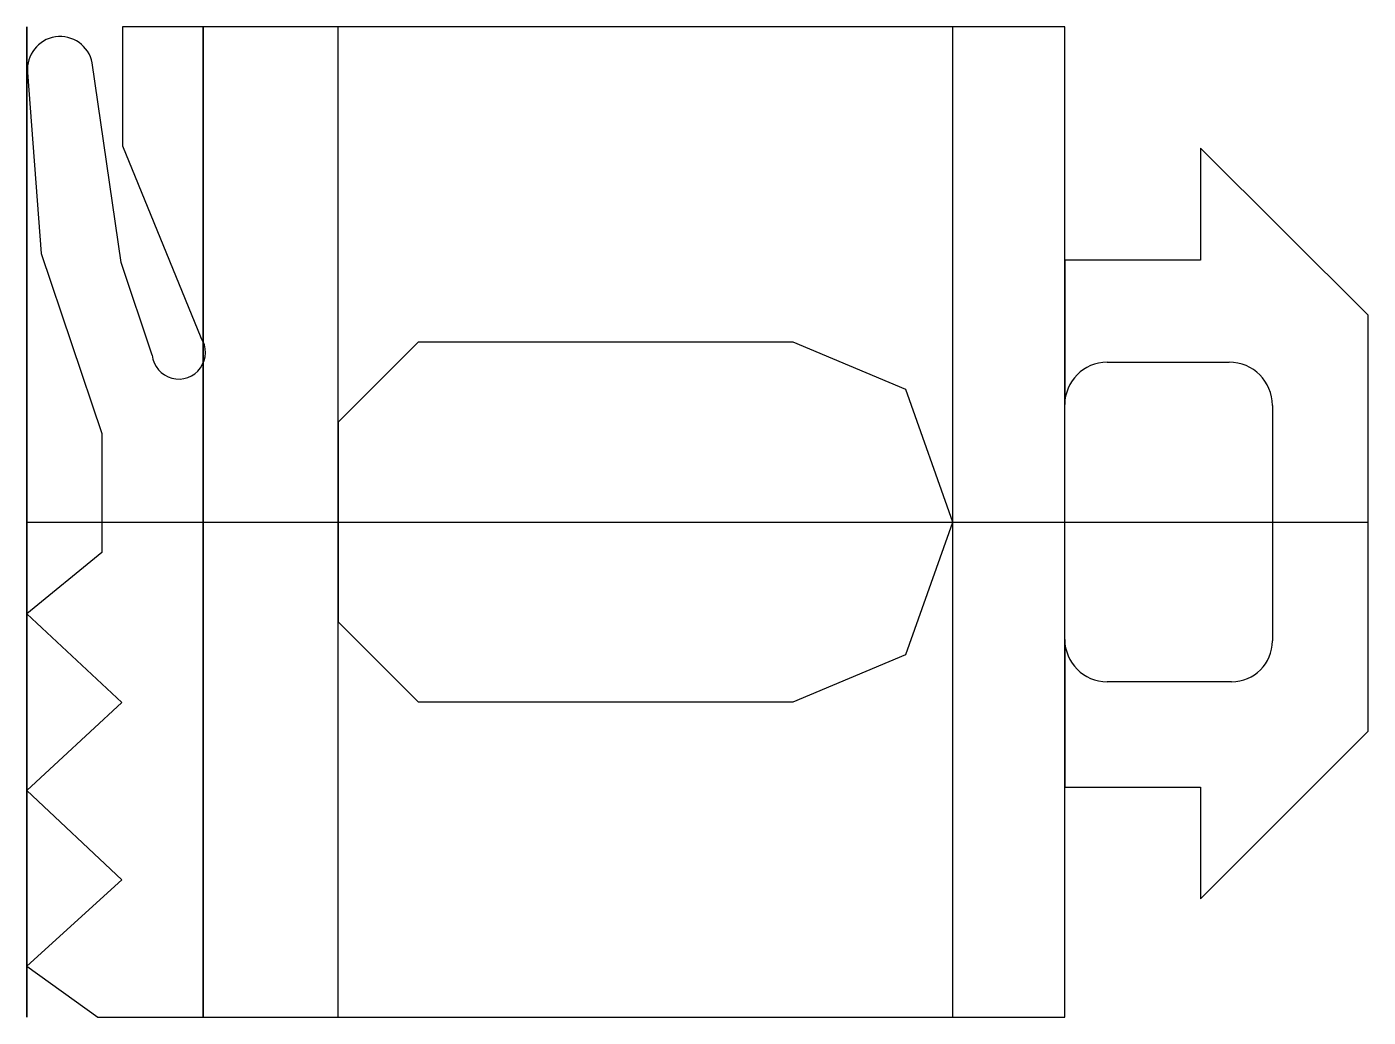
# Model space of a CAD drawing. Extents: x -13 to 3.8, y -6.2 to 6.2.
import ezdxf

# ---------------------------------------------------------------- set-up
doc = ezdxf.new("R2010")
doc.units = 0
doc.layers.get('0').update_dxf_attribs({"linetype": 'CONTINUOUS'})

msp = doc.modelspace()

# ---------------------------------------------------------------- linework, layer by layer
at = {"linetype": 'CONTINUOUS'}
for p, q in [((-13, 6.2), (-13, -6.2)), ((-13, -6.2), (-13, 6.2)), ((-10.79, 6.2), (-11.8, 6.2)), ((-11.8, 6.2), (-11.8, 4.71)), ((-10.79, -6.2), (-10.79, 6.2)), ((0, 6.2), (-10.79, 6.2)), ((-10.79, 6.2), (-10.79, -6.2)), ((-10.79, -6.2), (-10.79, 6.2)), ((-10.79, -6.2), (-10.79, 6.2)), ((-9.1, -6.2), (-9.1, 6.2)), ((-1.4, -6.2), (-1.4, 6.2)), ((0, -6.2), (0, 6.2)), ((0, 3.28), (0, 6.2)), ((-11.82, 3.25), (-12.18, 5.75)), ((-12.99, 5.63), (-12.82, 3.36)), ((-11.8, 4.71), (-10.82, 2.31)), ((0, -4.72), (0, 4.68)), ((3.8, 2.59), (1.7, 4.68)), ((1.7, 4.68), (1.7, 3.28)), ((-12.82, 3.36), (-12.06, 1.11)), ((-11.43, 2.09), (-11.82, 3.25)), ((0, 1.47), (0, 3.28)), ((1.7, 3.28), (0, 3.28)), ((0, 3.28), (0, 1.47)), ((3.8, -2.62), (3.8, 2.59)), ((-8.1, 2.25), (-9.1, 1.25)), ((-3.4, 2.25), (-8.1, 2.25)), ((-1.99, 1.66), (-3.4, 2.25)), ((0.53, 2), (2.06, 2)), ((-1.4, 0), (-1.99, 1.66)), ((0, -1.53), (0, 1.47)), ((2.6, 1.46), (2.6, -1.49)), ((-9.1, 1.25), (-9.1, -1.25)), ((-12.06, 1.11), (-12.06, -0.38)), ((-13, 0), (3.8, 0)), ((-13, 0), (-10.79, 0)), ((-1.99, -1.66), (-1.4, 0)), ((0, 0), (3.8, 0)), ((-12.06, -0.38), (-13, -1.15)), ((-13, -1.15), (-11.81, -2.26)), ((-9.1, -1.25), (-8.1, -2.25)), ((0, -1.47), (0, -3.32)), ((-3.4, -2.25), (-1.99, -1.66)), ((0, -3.3), (0, -1.53)), ((2.09, -2), (0.53, -2)), ((-11.81, -2.26), (-13, -3.36)), ((-8.1, -2.25), (-3.4, -2.25)), ((1.7, -4.72), (3.8, -2.62)), ((-13, -3.36), (-11.81, -4.48)), ((0, -6.2), (0, -3.3)), ((0, -3.32), (1.7, -3.32)), ((1.7, -3.32), (1.7, -4.72)), ((-11.81, -4.48), (-13, -5.56)), ((-13, -5.56), (-12.11, -6.2)), ((-12.11, -6.2), (-10.79, -6.2)), ((-10.79, -6.2), (0, -6.2))]:
    msp.add_line(p, q, dxfattribs=at)
for centre, radius, start, end in [((-12.582, 5.668), 0.41, 11.4741, 185.3798), ((-11.097, 2.124), 0.334, 185.7812, 33.883), ((0.53, 1.47), 0.53, 90, 180), ((2.06, 1.46), 0.54, 0, 90), ((0.53, -1.47), 0.53, 180, 270), ((2.09, -1.49), 0.51, 270, 0)]:
    msp.add_arc(centre, radius, start, end, dxfattribs=at)

doc.saveas('drawing.dxf')
